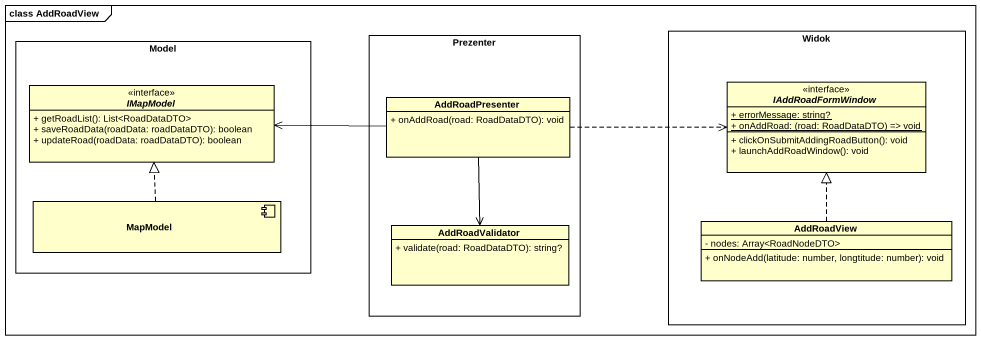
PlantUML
@startuml
mainframe class AddRoadView
allowmixing
hide circle
hide empty members
skinparam classAttributeIconSize 0
rectangle Model {
  interface IMapModel {
    + getRoadList(): List<RoadDataDTO>
    + saveRoadData(roadData: roadDataDTO): boolean
    + updateRoad(roadData: roadDataDTO): boolean
  }
  component MapModel
}
rectangle Prezenter {
  class AddRoadPresenter {
    + onAddRoad(road: RoadDataDTO): void
  }
  class AddRoadValidator {
    + validate(road: RoadDataDTO): string?
  }
}
rectangle Widok {
  interface IAddRoadFormWindow {
    {static} + errorMessage: string?
    {static} {field} + onAddRoad: (road: RoadDataDTO) => void
    + clickOnSubmitAddingRoadButton(): void
    + launchAddRoadWindow(): void
  }
  class AddRoadView {
    - nodes: Array<RoadNodeDTO>
    + onNodeAdd(latitude: number, longtitude: number): void
  }
}
AddRoadPresenter -left-> IMapModel
AddRoadPresenter .right.> IAddRoadFormWindow
AddRoadPresenter --> AddRoadValidator
MapModel .up.|> IMapModel
AddRoadView .up.|> IAddRoadFormWindow
@enduml
